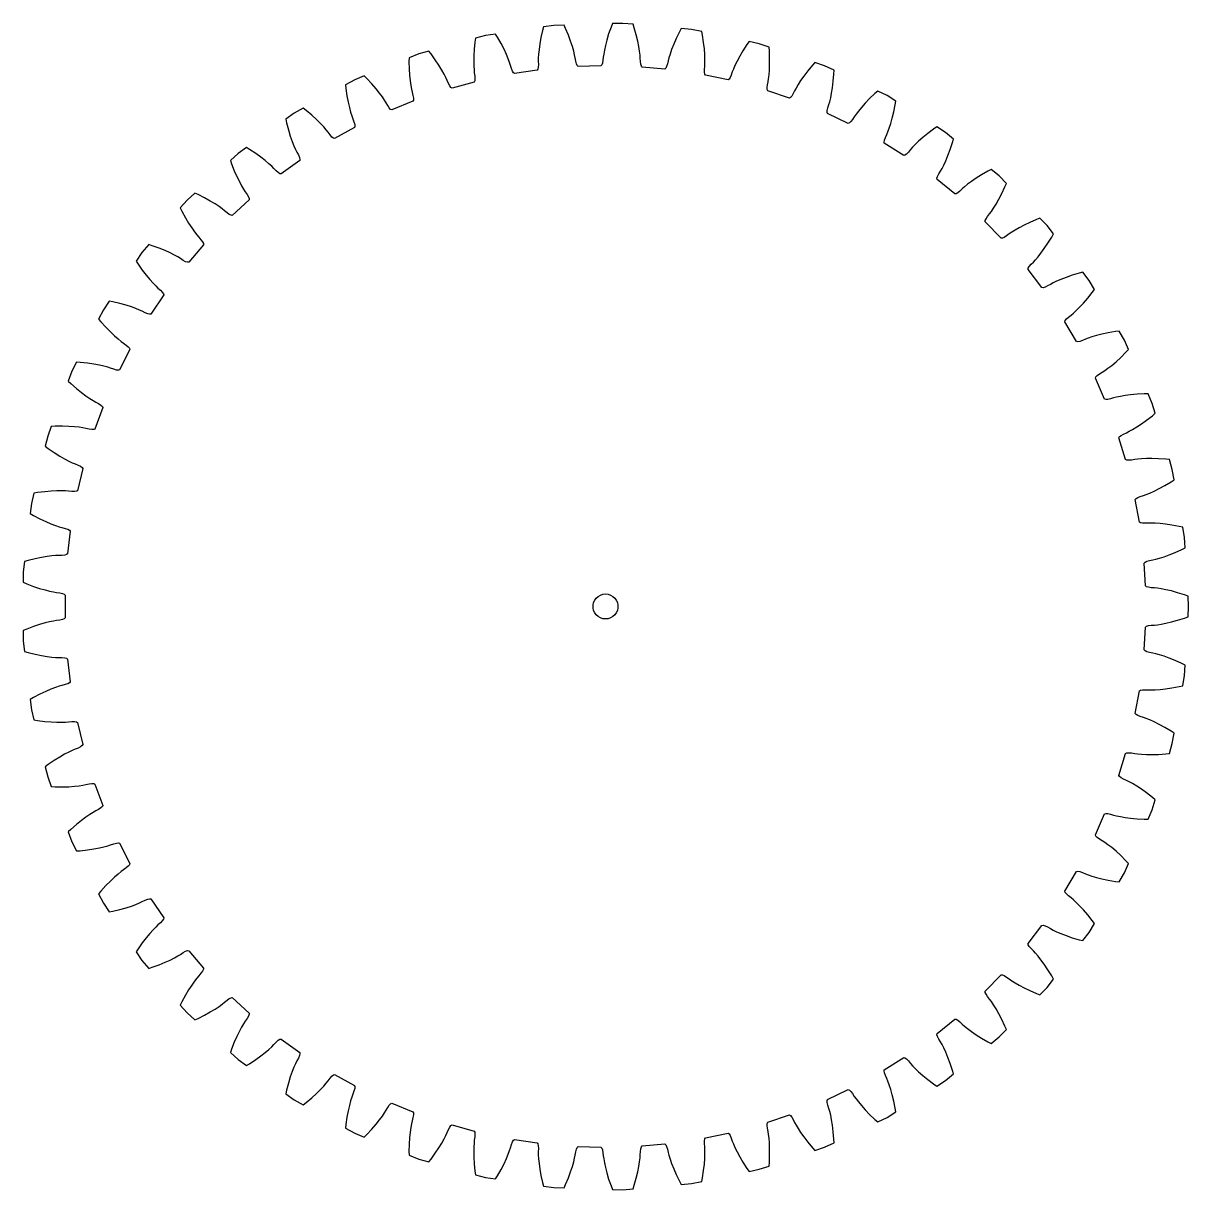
# Model space of a CAD drawing. Extents: x 0 to 140, y 0 to 140.
import ezdxf

# ---------------------------------------------------------------- set-up
doc = ezdxf.new("R2010")
doc.units = 0

msp = doc.modelspace()

# ---------------------------------------------------------------- linework, layer by layer
for p, q in [((71.98, 139.99), (70.73, 139.96)), ((73.22, 139.88), (71.98, 139.99)), ((56.71, 138.71), (55.48, 138.52)), ((56.95, 138.33), (56.71, 138.71)), ((62.34, 139.13), (62.15, 138.28)), ((62.45, 139.56), (62.34, 139.13)), ((63.69, 139.75), (62.45, 139.56)), ((64.93, 139.79), (63.69, 139.75)), ((65.12, 139.38), (64.93, 139.79)), ((65.46, 138.57), (65.12, 139.38)), ((70.28, 138.72), (70.06, 137.97)), ((70.57, 139.54), (70.28, 138.72)), ((70.73, 139.96), (70.57, 139.54)), ((73.36, 139.46), (73.22, 139.88)), ((73.6, 138.62), (73.36, 139.46)), ((73.78, 137.86), (73.6, 138.62)), ((78.79, 138.98), (78.41, 138.19)), ((79, 139.37), (78.79, 138.98)), ((80.24, 139.26), (79, 139.37)), ((81.46, 139), (80.24, 139.26)), ((81.55, 138.57), (81.46, 139)), ((54.22, 137.75), (54.13, 136.88)), ((54.28, 138.2), (54.22, 137.75)), ((55.48, 138.52), (54.28, 138.2)), ((57.38, 137.56), (56.95, 138.33)), ((57.73, 136.88), (57.38, 137.56)), ((62.02, 137.52), (61.93, 136.85)), ((62.15, 138.28), (62.02, 137.52)), ((65.72, 137.85), (65.46, 138.57)), ((65.93, 137.21), (65.72, 137.85)), ((66.09, 136.66), (65.93, 137.21)), ((69.89, 137.32), (69.77, 136.77)), ((70.06, 137.97), (69.89, 137.32)), ((73.91, 137.2), (73.78, 137.86)), ((74, 136.64), (73.91, 137.2)), ((78.1, 137.48), (77.85, 136.85)), ((78.41, 138.19), (78.1, 137.48)), ((81.69, 137.7), (81.55, 138.57)), ((81.78, 136.93), (81.69, 137.7)), ((86.89, 137.44), (86.41, 136.7)), ((87.14, 137.81), (86.89, 137.44)), ((88.36, 137.55), (87.14, 137.81)), ((89.54, 137.15), (88.36, 137.55)), ((46.32, 135.87), (46.31, 135.42)), ((47.48, 136.34), (46.32, 135.87)), ((48.68, 136.67), (47.48, 136.34)), ((48.96, 136.32), (48.68, 136.67)), ((49.47, 135.61), (48.96, 136.32)), ((54.09, 136.11), (54.08, 135.44)), ((54.13, 136.88), (54.09, 136.11)), ((58.01, 136.26), (57.73, 136.88)), ((58.23, 135.74), (58.01, 136.26)), ((61.87, 136.28), (61.84, 135.82)), ((61.84, 135.82), (61.84, 135.45)), ((61.93, 136.85), (61.87, 136.28)), ((66.2, 136.2), (66.09, 136.66)), ((66.27, 135.84), (66.2, 136.2)), ((66.33, 135.46), (66.27, 135.84)), ((69.64, 135.94), (69.6, 135.56)), ((69.69, 136.31), (69.64, 135.94)), ((69.77, 136.77), (69.69, 136.31)), ((74.05, 136.18), (74, 136.64)), ((74.08, 135.81), (74.05, 136.18)), ((74.1, 135.42), (74.08, 135.81)), ((77.53, 135.87), (77.44, 135.51)), ((77.67, 136.31), (77.53, 135.87)), ((77.85, 136.85), (77.67, 136.31)), ((81.83, 136.26), (81.78, 136.93)), ((81.85, 135.69), (81.83, 136.26)), ((86.02, 136.04), (85.7, 135.44)), ((86.41, 136.7), (86.02, 136.04)), ((89.58, 136.71), (89.54, 137.15)), ((89.61, 135.83), (89.58, 136.71)), ((89.61, 135.06), (89.61, 135.83)), ((46.31, 135.42), (46.33, 134.55)), ((46.33, 134.55), (46.38, 133.77)), ((49.9, 134.97), (49.47, 135.61)), ((50.26, 134.39), (49.9, 134.97)), ((54.08, 135.44), (54.09, 134.87)), ((54.09, 134.87), (54.12, 134.4)), ((54.12, 134.4), (54.15, 134.04)), ((58.39, 135.3), (58.23, 135.74)), ((58.5, 134.95), (58.39, 135.3)), ((58.61, 134.58), (58.5, 134.95)), ((58.73, 134.26), (58.61, 134.58)), ((61.77, 134.5), (61.69, 134.37)), ((61.82, 134.73), (61.77, 134.5)), ((61.85, 135.06), (61.82, 134.73)), ((61.84, 135.45), (61.85, 135.06)), ((66.41, 135.13), (66.33, 135.46)), ((66.5, 134.92), (66.41, 135.13)), ((66.61, 134.81), (66.5, 134.92)), ((69.36, 134.89), (66.61, 134.81)), ((69.45, 135.01), (69.36, 134.89)), ((69.54, 135.23), (69.45, 135.01)), ((69.6, 135.56), (69.54, 135.23)), ((74.14, 135.09), (74.1, 135.42)), ((74.21, 134.87), (74.14, 135.09)), ((74.3, 134.75), (74.21, 134.87)), ((77.04, 134.5), (74.3, 134.75)), ((77.15, 134.6), (77.04, 134.5)), ((77.25, 134.81), (77.15, 134.6)), ((77.35, 135.13), (77.25, 134.81)), ((77.44, 135.51), (77.35, 135.13)), ((81.8, 134.47), (81.84, 134.86)), ((81.81, 134.13), (81.8, 134.47)), ((81.84, 134.86), (81.85, 135.22)), ((81.85, 135.22), (81.85, 135.69)), ((85.27, 134.5), (85.13, 134.16)), ((85.45, 134.93), (85.27, 134.5)), ((85.7, 135.44), (85.45, 134.93)), ((89.58, 134.38), (89.61, 135.06)), ((94.75, 134.96), (94.19, 134.28)), ((95.04, 135.29), (94.75, 134.96)), ((96.22, 134.89), (95.04, 135.29)), ((97.35, 134.36), (96.22, 134.89)), ((39.79, 133.22), (38.7, 132.62)), ((40.94, 133.69), (39.79, 133.22)), ((41.26, 133.37), (40.94, 133.69)), ((41.86, 132.73), (41.26, 133.37)), ((46.38, 133.77), (46.45, 133.11)), ((46.45, 133.11), (46.53, 132.54)), ((50.54, 133.9), (50.26, 134.39)), ((50.75, 133.48), (50.54, 133.9)), ((50.9, 133.15), (50.75, 133.48)), ((51.05, 132.79), (50.9, 133.15)), ((54.2, 133.08), (54.13, 132.95)), ((54.15, 134.04), (54.21, 133.65)), ((54.23, 133.32), (54.2, 133.08)), ((54.21, 133.65), (54.23, 133.32)), ((58.85, 134.06), (58.73, 134.26)), ((58.96, 133.97), (58.85, 134.06)), ((61.69, 134.37), (58.96, 133.97)), ((81.85, 133.9), (81.81, 134.13)), ((81.92, 133.77), (81.85, 133.9)), ((84.62, 133.21), (81.92, 133.77)), ((84.74, 133.29), (84.62, 133.21)), ((84.87, 133.49), (84.74, 133.29)), ((85.01, 133.79), (84.87, 133.49)), ((85.13, 134.16), (85.01, 133.79)), ((89.42, 132.99), (89.48, 133.35)), ((89.48, 133.35), (89.54, 133.82)), ((89.54, 133.82), (89.58, 134.38)), ((93.33, 133.12), (93.03, 132.64)), ((93.72, 133.67), (93.33, 133.12)), ((94.19, 134.28), (93.72, 133.67)), ((97.17, 132.27), (97.26, 133.04)), ((97.26, 133.04), (97.33, 133.91)), ((97.33, 133.91), (97.35, 134.36)), ((38.7, 132.62), (38.74, 132.17)), ((38.74, 132.17), (38.86, 131.31)), ((42.36, 132.14), (41.86, 132.73)), ((42.78, 131.62), (42.36, 132.14)), ((43.11, 131.16), (42.78, 131.62)), ((46.53, 132.54), (46.61, 132.08)), ((46.61, 132.08), (46.69, 131.72)), ((46.69, 131.72), (46.79, 131.35)), ((51.21, 132.49), (51.05, 132.79)), ((51.35, 132.3), (51.21, 132.49)), ((51.48, 132.23), (51.35, 132.3)), ((54.13, 132.95), (51.48, 132.23)), ((89.31, 132.28), (89.35, 132.61)), ((89.32, 132.04), (89.31, 132.28)), ((89.38, 131.91), (89.32, 132.04)), ((89.35, 132.61), (89.42, 132.99)), ((91.99, 131.02), (89.38, 131.91)), ((92.62, 131.91), (92.44, 131.56)), ((92.79, 132.23), (92.62, 131.91)), ((93.03, 132.64), (92.79, 132.23)), ((96.95, 131.05), (97.06, 131.6)), ((97.06, 131.6), (97.17, 132.27)), ((102.59, 131.86), (102.26, 131.57)), ((103.71, 131.32), (102.59, 131.86)), ((38.86, 131.31), (39, 130.54)), ((39, 130.54), (39.15, 129.89)), ((43.38, 130.77), (43.11, 131.16)), ((43.57, 130.46), (43.38, 130.77)), ((43.76, 130.12), (43.57, 130.46)), ((46.79, 130.64), (44.24, 129.61)), ((46.79, 131.35), (46.85, 131.02)), ((46.85, 130.78), (46.79, 130.64)), ((46.85, 131.02), (46.85, 130.78)), ((92.12, 131.1), (91.99, 131.02)), ((92.27, 131.27), (92.12, 131.1)), ((92.44, 131.56), (92.27, 131.27)), ((96.61, 129.87), (96.74, 130.24)), ((96.74, 130.24), (96.84, 130.59)), ((96.84, 130.59), (96.95, 131.05)), ((101.08, 130.4), (100.63, 129.9)), ((101.62, 130.96), (101.08, 130.4)), ((102.26, 131.57), (101.62, 130.96)), ((104.77, 130.66), (103.71, 131.32)), ((104.52, 129.36), (104.7, 130.22)), ((104.7, 130.22), (104.77, 130.66)), ((32.52, 129.21), (31.51, 128.49)), ((33.61, 129.81), (32.52, 129.21)), ((33.96, 129.54), (33.61, 129.81)), ((34.63, 128.97), (33.96, 129.54)), ((35.2, 128.45), (34.63, 128.97)), ((39.15, 129.89), (39.29, 129.34)), ((39.29, 129.34), (39.43, 128.89)), ((39.43, 128.89), (39.55, 128.54)), ((43.95, 129.84), (43.76, 130.12)), ((44.11, 129.67), (43.95, 129.84)), ((44.24, 129.61), (44.11, 129.67)), ((96.52, 129.31), (96.54, 129.54)), ((96.57, 129.17), (96.52, 129.31)), ((96.54, 129.54), (96.61, 129.87)), ((99.05, 127.98), (96.57, 129.17)), ((99.99, 129.09), (99.78, 128.79)), ((100.27, 129.46), (99.99, 129.09)), ((100.63, 129.9), (100.27, 129.46)), ((104.34, 128.61), (104.52, 129.36)), ((31.51, 128.49), (31.61, 128.05)), ((31.61, 128.05), (31.83, 127.2)), ((35.68, 127.98), (35.2, 128.45)), ((36.07, 127.56), (35.68, 127.98)), ((36.37, 127.2), (36.07, 127.56)), ((39.78, 127.48), (37.37, 126.16)), ((39.55, 128.54), (39.7, 128.18)), ((39.7, 128.18), (39.79, 127.86)), ((39.82, 127.63), (39.78, 127.48)), ((39.79, 127.86), (39.82, 127.63)), ((99.19, 128.04), (99.05, 127.98)), ((99.36, 128.2), (99.19, 128.04)), ((99.57, 128.46), (99.36, 128.2)), ((99.78, 128.79), (99.57, 128.46)), ((103.81, 126.98), (103.98, 127.42)), ((103.98, 127.42), (104.16, 127.96)), ((104.16, 127.96), (104.34, 128.61)), ((109.68, 127.56), (109.31, 127.31)), ((110.73, 126.89), (109.68, 127.56)), ((31.83, 127.2), (32.06, 126.46)), ((32.06, 126.46), (32.28, 125.83)), ((36.6, 126.92), (36.37, 127.2)), ((36.83, 126.6), (36.6, 126.92)), ((37.05, 126.35), (36.83, 126.6)), ((37.23, 126.2), (37.05, 126.35)), ((37.37, 126.16), (37.23, 126.2)), ((103.39, 125.98), (103.51, 126.29)), ((103.51, 126.29), (103.67, 126.64)), ((103.67, 126.64), (103.81, 126.98)), ((108.01, 126.29), (107.5, 125.85)), ((108.61, 126.78), (108.01, 126.29)), ((109.31, 127.31), (108.61, 126.78)), ((111.7, 126.11), (110.73, 126.89)), ((111.58, 125.68), (111.7, 126.11)), ((26.79, 125.1), (25.78, 124.38)), ((27.17, 124.87), (26.79, 125.1)), ((27.91, 124.39), (27.17, 124.87)), ((32.28, 125.83), (32.49, 125.3)), ((32.49, 125.3), (32.68, 124.87)), ((32.68, 124.87), (32.84, 124.54)), ((103.35, 125.74), (103.39, 125.98)), ((103.38, 125.6), (103.35, 125.74)), ((105.71, 124.13), (103.38, 125.6)), ((106.52, 124.84), (106.27, 124.54)), ((106.77, 125.12), (106.52, 124.84)), ((107.09, 125.45), (106.77, 125.12)), ((107.5, 125.85), (107.09, 125.45)), ((111.03, 124.12), (111.3, 124.85)), ((111.3, 124.85), (111.58, 125.68)), ((25.78, 124.38), (24.86, 123.53)), ((24.86, 123.53), (25.01, 123.12)), ((28.53, 123.94), (27.91, 124.39)), ((29.06, 123.52), (28.53, 123.94)), ((29.5, 123.15), (29.06, 123.52)), ((33.2, 123.52), (30.96, 121.91)), ((32.84, 124.54), (33.03, 124.2)), ((33.03, 124.2), (33.16, 123.89)), ((33.16, 123.89), (33.21, 123.66)), ((33.21, 123.66), (33.2, 123.52)), ((105.85, 124.17), (105.71, 124.13)), ((106.04, 124.31), (105.85, 124.17)), ((106.27, 124.54), (106.04, 124.31)), ((110.53, 122.99), (110.77, 123.5)), ((110.77, 123.5), (111.03, 124.12)), ((25.01, 123.12), (25.33, 122.3)), ((25.33, 122.3), (25.65, 121.59)), ((29.84, 122.84), (29.5, 123.15)), ((30.1, 122.58), (29.84, 122.84)), ((30.37, 122.29), (30.1, 122.58)), ((30.62, 122.07), (30.37, 122.29)), ((30.82, 121.94), (30.62, 122.07)), ((30.96, 121.91), (30.82, 121.94)), ((109.78, 121.62), (109.93, 121.92)), ((109.93, 121.92), (110.14, 122.25)), ((110.14, 122.25), (110.32, 122.57)), ((110.32, 122.57), (110.53, 122.99)), ((115.05, 121.8), (114.4, 121.39)), ((115.81, 122.24), (115.05, 121.8)), ((116.21, 122.45), (115.81, 122.24)), ((117.17, 121.67), (116.21, 122.45)), ((25.65, 121.59), (25.94, 120.99)), ((25.94, 120.99), (26.21, 120.49)), ((26.21, 120.49), (26.45, 120.08)), ((109.71, 121.4), (109.78, 121.62)), ((109.72, 121.25), (109.71, 121.4)), ((111.86, 119.52), (109.72, 121.25)), ((113.39, 120.67), (113.03, 120.37)), ((113.85, 121.01), (113.39, 120.67)), ((114.4, 121.39), (113.85, 121.01)), ((118.04, 120.77), (117.17, 121.67)), ((117.87, 120.36), (118.04, 120.77)), ((20.58, 119.62), (19.66, 118.78)), ((20.98, 119.43), (20.58, 119.62)), ((21.77, 119.04), (20.98, 119.43)), ((22.44, 118.66), (21.77, 119.04)), ((26.45, 120.08), (26.65, 119.78)), ((26.65, 119.78), (26.87, 119.46)), ((26.87, 119.46), (27.04, 119.17)), ((27.04, 119.17), (27.12, 118.95)), ((112, 119.54), (111.86, 119.52)), ((112.21, 119.65), (112, 119.54)), ((112.47, 119.86), (112.21, 119.65)), ((112.75, 120.13), (112.47, 119.86)), ((113.03, 120.37), (112.75, 120.13)), ((117.14, 118.88), (117.5, 119.57)), ((117.5, 119.57), (117.87, 120.36)), ((19.66, 118.78), (18.85, 117.83)), ((18.85, 117.83), (19.04, 117.43)), ((23.02, 118.32), (22.44, 118.66)), ((23.5, 118), (23.02, 118.32)), ((23.88, 117.73), (23.5, 118)), ((24.16, 117.5), (23.88, 117.73)), ((27.12, 118.8), (25.09, 116.94)), ((27.12, 118.95), (27.12, 118.8)), ((116.25, 117.42), (116.51, 117.81)), ((116.51, 117.81), (116.81, 118.29)), ((116.81, 118.29), (117.14, 118.88)), ((19.04, 117.43), (19.46, 116.66)), ((19.46, 116.66), (19.85, 115.99)), ((24.46, 117.25), (24.16, 117.5)), ((24.73, 117.06), (24.46, 117.25)), ((24.95, 116.96), (24.73, 117.06)), ((25.09, 116.94), (24.95, 116.96)), ((115.5, 116.18), (115.51, 116.33)), ((115.51, 116.33), (115.61, 116.54)), ((115.61, 116.54), (115.79, 116.82)), ((115.79, 116.82), (116.03, 117.13)), ((116.03, 117.13), (116.25, 117.42)), ((121.67, 116.45), (120.86, 116.1)), ((122.08, 116.61), (121.67, 116.45)), ((122.95, 115.71), (122.08, 116.61)), ((19.85, 115.99), (20.22, 115.43)), ((20.22, 115.43), (20.55, 114.96)), ((20.55, 114.96), (20.83, 114.59)), ((117.42, 114.21), (115.5, 116.18)), ((118.68, 114.92), (118.38, 114.71)), ((119.08, 115.17), (118.68, 114.92)), ((119.57, 115.45), (119.08, 115.17)), ((120.17, 115.77), (119.57, 115.45)), ((120.86, 116.1), (120.17, 115.77)), ((123.71, 114.72), (122.95, 115.71)), ((15.06, 113.43), (14.24, 112.49)), ((15.48, 113.3), (15.06, 113.43)), ((21.65, 113.4), (19.86, 111.31)), ((20.83, 114.59), (21.07, 114.31)), ((21.07, 114.31), (21.33, 114.02)), ((21.33, 114.02), (21.53, 113.76)), ((21.53, 113.76), (21.63, 113.55)), ((21.63, 113.55), (21.65, 113.4)), ((117.57, 114.21), (117.42, 114.21)), ((117.79, 114.3), (117.57, 114.21)), ((118.07, 114.47), (117.79, 114.3)), ((118.38, 114.71), (118.07, 114.47)), ((122.59, 112.95), (123.03, 113.59)), ((123.03, 113.59), (123.49, 114.34)), ((123.49, 114.34), (123.71, 114.72)), ((14.24, 112.49), (13.55, 111.46)), ((16.3, 113), (15.48, 113.3)), ((17.02, 112.71), (16.3, 113)), ((17.63, 112.43), (17.02, 112.71)), ((18.14, 112.17), (17.63, 112.43)), ((18.55, 111.95), (18.14, 112.17)), ((121.84, 111.96), (122.2, 112.41)), ((122.2, 112.41), (122.59, 112.95)), ((13.55, 111.46), (13.79, 111.08)), ((13.79, 111.08), (14.29, 110.37)), ((18.87, 111.76), (18.55, 111.95)), ((19.19, 111.54), (18.87, 111.76)), ((19.48, 111.38), (19.19, 111.54)), ((19.71, 111.31), (19.48, 111.38)), ((19.86, 111.31), (19.71, 111.31)), ((120.64, 110.46), (120.67, 110.61)), ((120.67, 110.61), (120.79, 110.81)), ((120.79, 110.81), (121.01, 111.07)), ((121.01, 111.07), (121.28, 111.34)), ((121.28, 111.34), (121.53, 111.61)), ((121.53, 111.61), (121.84, 111.96)), ((14.29, 110.37), (14.76, 109.75)), ((14.76, 109.75), (15.19, 109.23)), ((15.19, 109.23), (15.58, 108.81)), ((122.31, 108.28), (120.64, 110.46)), ((124.6, 109.26), (124.07, 109.03)), ((125.23, 109.5), (124.6, 109.26)), ((125.96, 109.75), (125.23, 109.5)), ((126.8, 110), (125.96, 109.75)), ((127.23, 110.11), (126.8, 110)), ((127.99, 109.12), (127.23, 110.11)), ((15.58, 108.81), (15.9, 108.48)), ((15.9, 108.48), (16.17, 108.22)), ((16.17, 108.22), (16.46, 107.97)), ((16.46, 107.97), (16.69, 107.73)), ((122.46, 108.26), (122.31, 108.28)), ((122.69, 108.32), (122.46, 108.26)), ((122.99, 108.47), (122.69, 108.32)), ((123.33, 108.66), (122.99, 108.47)), ((123.65, 108.83), (123.33, 108.66)), ((124.07, 109.03), (123.65, 108.83)), ((128.62, 108.05), (127.99, 109.12)), ((128.36, 107.69), (128.62, 108.05)), ((10.3, 106.64), (9.61, 105.61)), ((10.74, 106.56), (10.3, 106.64)), ((11.59, 106.36), (10.74, 106.56)), ((16.86, 107.39), (15.32, 105.1)), ((16.69, 107.73), (16.82, 107.53)), ((16.82, 107.53), (16.86, 107.39)), ((126.84, 105.92), (127.3, 106.42)), ((127.3, 106.42), (127.81, 107)), ((127.81, 107), (128.36, 107.69)), ((9.61, 105.61), (9.04, 104.5)), ((12.34, 106.15), (11.59, 106.36)), ((12.98, 105.95), (12.34, 106.15)), ((13.52, 105.76), (12.98, 105.95)), ((13.95, 105.58), (13.52, 105.76)), ((14.28, 105.43), (13.95, 105.58)), ((14.63, 105.25), (14.28, 105.43)), ((14.94, 105.13), (14.63, 105.25)), ((15.17, 105.08), (14.94, 105.13)), ((15.32, 105.1), (15.17, 105.08)), ((125.81, 104.97), (126.09, 105.21)), ((126.09, 105.21), (126.44, 105.52)), ((126.44, 105.52), (126.84, 105.92)), ((9.04, 104.5), (9.32, 104.16)), ((9.32, 104.16), (9.91, 103.51)), ((125.07, 104.18), (125.12, 104.32)), ((126.47, 101.81), (125.07, 104.18)), ((125.12, 104.32), (125.26, 104.51)), ((125.26, 104.51), (125.51, 104.73)), ((125.51, 104.73), (125.81, 104.97)), ((9.91, 103.51), (10.45, 102.95)), ((10.45, 102.95), (10.94, 102.49)), ((10.94, 102.49), (11.37, 102.11)), ((127.87, 102.2), (127.53, 102.07)), ((128.31, 102.35), (127.87, 102.2)), ((128.86, 102.52), (128.31, 102.35)), ((129.51, 102.68), (128.86, 102.52)), ((130.27, 102.84), (129.51, 102.68)), ((131.13, 102.99), (130.27, 102.84)), ((131.57, 103.05), (131.13, 102.99)), ((132.21, 101.97), (131.57, 103.05)), ((11.37, 102.11), (11.73, 101.82)), ((12.81, 100.85), (11.55, 98.4)), ((11.73, 101.82), (12.02, 101.6)), ((12.02, 101.6), (12.35, 101.38)), ((12.35, 101.38), (12.6, 101.17)), ((12.6, 101.17), (12.76, 100.99)), ((12.76, 100.99), (12.81, 100.85)), ((126.62, 101.78), (126.47, 101.81)), ((126.85, 101.81), (126.62, 101.78)), ((127.17, 101.92), (126.85, 101.81)), ((127.53, 102.07), (127.17, 101.92)), ((132.71, 100.83), (132.21, 101.97)), ((132.4, 100.51), (132.71, 100.83)), ((131.21, 99.37), (131.78, 99.89)), ((131.78, 99.89), (132.4, 100.51)), ((5.82, 98.23), (5.39, 97.06)), ((6.39, 99.34), (5.82, 98.23)), ((6.83, 99.3), (6.39, 99.34)), ((7.7, 99.21), (6.83, 99.3)), ((8.47, 99.09), (7.7, 99.21)), ((9.13, 98.97), (8.47, 99.09)), ((9.68, 98.84), (9.13, 98.97)), ((10.14, 98.71), (9.68, 98.84)), ((10.48, 98.6), (10.14, 98.71)), ((10.85, 98.47), (10.48, 98.6)), ((11.17, 98.38), (10.85, 98.47)), ((11.41, 98.36), (11.17, 98.38)), ((11.55, 98.4), (11.41, 98.36)), ((129.22, 97.91), (129.56, 98.12)), ((129.56, 98.12), (129.86, 98.32)), ((129.86, 98.32), (130.24, 98.59)), ((130.24, 98.59), (130.69, 98.94)), ((130.69, 98.94), (131.21, 99.37)), ((5.39, 97.06), (5.71, 96.75)), ((5.71, 96.75), (6.37, 96.18)), ((128.73, 97.41), (128.79, 97.55)), ((129.84, 94.9), (128.73, 97.41)), ((128.79, 97.55), (128.95, 97.72)), ((128.95, 97.72), (129.22, 97.91)), ((6.37, 96.18), (6.97, 95.69)), ((6.97, 95.69), (7.51, 95.29)), ((7.51, 95.29), (7.98, 94.96)), ((131.73, 95.22), (131.27, 95.12)), ((132.29, 95.31), (131.73, 95.22)), ((132.96, 95.4), (132.29, 95.31)), ((133.73, 95.47), (132.96, 95.4)), ((134.6, 95.52), (133.73, 95.47)), ((135.05, 95.52), (134.6, 95.52)), ((135.55, 94.38), (135.05, 95.52)), ((7.98, 94.96), (8.37, 94.71)), ((8.37, 94.71), (8.69, 94.53)), ((9.56, 93.88), (8.6, 91.3)), ((8.69, 94.53), (9.04, 94.35)), ((9.04, 94.35), (9.32, 94.17)), ((9.32, 94.17), (9.49, 94.01)), ((9.49, 94.01), (9.56, 93.88)), ((129.98, 94.85), (129.84, 94.9)), ((130.22, 94.85), (129.98, 94.85)), ((130.54, 94.92), (130.22, 94.85)), ((130.92, 95.03), (130.54, 94.92)), ((131.27, 95.12), (130.92, 95.03)), ((135.92, 93.19), (135.55, 94.38)), ((134.88, 92.37), (135.57, 92.9)), ((135.57, 92.9), (135.92, 93.19)), ((3.36, 91.62), (2.93, 90.45)), ((3.81, 91.64), (3.36, 91.62)), ((4.69, 91.65), (3.81, 91.64)), ((5.46, 91.62), (4.69, 91.65)), ((6.13, 91.57), (5.46, 91.62)), ((6.7, 91.51), (6.13, 91.57)), ((7.16, 91.44), (6.7, 91.51)), ((7.52, 91.37), (7.16, 91.44)), ((7.9, 91.28), (7.52, 91.37)), ((8.23, 91.24), (7.9, 91.28)), ((8.46, 91.25), (8.23, 91.24)), ((8.6, 91.3), (8.46, 91.25)), ((132.46, 90.86), (132.79, 91.03)), ((132.79, 91.03), (133.2, 91.25)), ((133.2, 91.25), (133.69, 91.55)), ((133.69, 91.55), (134.25, 91.91)), ((134.25, 91.91), (134.88, 92.37)), ((2.93, 90.45), (2.64, 89.24)), ((131.56, 90.26), (131.63, 90.39)), ((132.36, 87.63), (131.56, 90.26)), ((131.63, 90.39), (131.82, 90.54)), ((131.82, 90.54), (132.11, 90.7)), ((132.11, 90.7), (132.46, 90.86)), ((2.64, 89.24), (2.99, 88.97)), ((2.99, 88.97), (3.72, 88.48)), ((3.72, 88.48), (4.37, 88.06)), ((4.37, 88.06), (4.96, 87.73)), ((4.96, 87.73), (5.46, 87.46)), ((5.46, 87.46), (5.88, 87.26)), ((5.88, 87.26), (6.22, 87.12)), ((6.22, 87.12), (6.58, 86.98)), ((6.58, 86.98), (6.88, 86.84)), ((6.88, 86.84), (7.08, 86.7)), ((132.5, 87.57), (132.36, 87.63)), ((132.73, 87.55), (132.5, 87.57)), ((133.06, 87.57), (132.73, 87.55)), ((133.45, 87.64), (133.06, 87.57)), ((133.81, 87.69), (133.45, 87.64)), ((134.28, 87.73), (133.81, 87.69)), ((134.85, 87.76), (134.28, 87.73)), ((135.52, 87.77), (134.85, 87.76)), ((136.29, 87.74), (135.52, 87.77)), ((137.17, 87.69), (136.29, 87.74)), ((137.61, 87.64), (137.17, 87.69)), ((137.97, 86.45), (137.61, 87.64)), ((7.16, 86.58), (6.51, 83.9)), ((7.08, 86.7), (7.16, 86.58)), ((138.19, 85.22), (137.97, 86.45)), ((135.79, 83.85), (136.39, 84.15)), ((136.39, 84.15), (137.07, 84.52)), ((137.07, 84.52), (137.82, 84.98)), ((137.82, 84.98), (138.19, 85.22)), ((1.27, 83.6), (0.98, 82.38)), ((1.71, 83.67), (1.27, 83.6)), ((2.58, 83.78), (1.71, 83.67)), ((3.35, 83.85), (2.58, 83.78)), ((4.03, 83.88), (3.35, 83.85)), ((4.6, 83.89), (4.03, 83.88)), ((5.06, 83.87), (4.6, 83.89)), ((5.43, 83.84), (5.06, 83.87)), ((5.82, 83.8), (5.43, 83.84)), ((6.15, 83.79), (5.82, 83.8)), ((6.38, 83.83), (6.15, 83.79)), ((6.51, 83.9), (6.38, 83.83)), ((133.52, 82.83), (133.61, 82.95)), ((134.01, 80.12), (133.52, 82.83)), ((133.61, 82.95), (133.81, 83.07)), ((133.81, 83.07), (134.12, 83.2)), ((134.12, 83.2), (134.49, 83.32)), ((134.49, 83.32), (134.84, 83.44)), ((134.84, 83.44), (135.27, 83.62)), ((135.27, 83.62), (135.79, 83.85)), ((0.98, 82.38), (0.83, 81.15)), ((0.83, 81.15), (1.22, 80.93)), ((1.22, 80.93), (2, 80.52)), ((2, 80.52), (2.7, 80.19)), ((2.7, 80.19), (3.31, 79.92)), ((3.31, 79.92), (3.85, 79.72)), ((134.14, 80.04), (134.01, 80.12)), ((134.37, 79.99), (134.14, 80.04)), ((134.7, 79.98), (134.37, 79.99)), ((135.09, 80), (134.7, 79.98)), ((135.46, 80), (135.09, 80)), ((135.92, 79.99), (135.46, 80)), ((136.49, 79.95), (135.92, 79.99)), ((137.16, 79.88), (136.49, 79.95)), ((137.93, 79.77), (137.16, 79.88)), ((3.85, 79.72), (4.29, 79.57)), ((4.29, 79.57), (4.64, 79.47)), ((4.64, 79.47), (5.02, 79.37)), ((5.02, 79.37), (5.34, 79.26)), ((5.64, 79.04), (5.31, 76.31)), ((5.34, 79.26), (5.54, 79.15)), ((5.54, 79.15), (5.64, 79.04)), ((138.79, 79.61), (137.93, 79.77)), ((139.22, 79.51), (138.79, 79.61)), ((139.44, 78.28), (139.22, 79.51)), ((139.12, 76.84), (139.52, 77.04)), ((139.52, 77.04), (139.44, 78.28)), ((1.42, 75.72), (0.57, 75.51)), ((2.18, 75.88), (1.42, 75.72)), ((2.85, 75.99), (2.18, 75.88)), ((3.41, 76.06), (2.85, 75.99)), ((3.88, 76.1), (3.41, 76.06)), ((4.24, 76.12), (3.88, 76.1)), ((4.63, 76.12), (4.24, 76.12)), ((4.97, 76.16), (4.63, 76.12)), ((5.19, 76.22), (4.97, 76.16)), ((5.31, 76.31), (5.19, 76.22)), ((135.62, 75.59), (135.97, 75.67)), ((135.97, 75.67), (136.42, 75.79)), ((136.42, 75.79), (136.97, 75.96)), ((136.97, 75.96), (137.6, 76.19)), ((137.6, 76.19), (138.32, 76.48)), ((138.32, 76.48), (139.12, 76.84)), ((0.15, 75.38), (0, 74.15)), ((0.57, 75.51), (0.15, 75.38)), ((134.59, 75.21), (134.7, 75.32)), ((134.76, 72.47), (134.59, 75.21)), ((134.7, 75.32), (134.91, 75.42)), ((134.91, 75.42), (135.23, 75.51)), ((135.23, 75.51), (135.62, 75.59)), ((0, 74.15), (0, 72.9)), ((0, 72.9), (0.41, 72.72)), ((0.41, 72.72), (1.23, 72.41)), ((1.23, 72.41), (1.96, 72.17)), ((1.96, 72.17), (2.61, 71.98)), ((2.61, 71.98), (3.16, 71.84)), ((3.16, 71.84), (3.62, 71.74)), ((3.62, 71.74), (3.98, 71.68)), ((3.98, 71.68), (4.37, 71.63)), ((4.37, 71.63), (4.69, 71.56)), ((4.69, 71.56), (4.91, 71.47)), ((4.91, 71.47), (5.02, 71.37)), ((69.3, 71.37), (69.59, 71.46)), ((69.59, 71.46), (69.91, 71.5)), ((69.91, 71.5), (70.22, 71.46)), ((70.22, 71.46), (70.52, 71.37)), ((134.87, 72.37), (134.76, 72.47)), ((135.1, 72.3), (134.87, 72.37)), ((135.43, 72.25), (135.1, 72.3)), ((135.82, 72.22), (135.43, 72.25)), ((136.18, 72.18), (135.82, 72.22)), ((136.64, 72.11), (136.18, 72.18)), ((137.2, 72.01), (136.64, 72.11)), ((137.86, 71.86), (137.2, 72.01)), ((138.6, 71.65), (137.86, 71.86)), ((139.44, 71.39), (138.6, 71.65)), ((5.02, 71.37), (5.02, 68.62)), ((68.41, 70.15), (68.48, 70.46)), ((68.41, 69.84), (68.41, 70.15)), ((68.48, 70.46), (68.61, 70.75)), ((68.61, 70.75), (68.79, 71)), ((68.79, 71), (69.02, 71.21)), ((69.02, 71.21), (69.3, 71.37)), ((70.52, 71.37), (70.79, 71.21)), ((70.79, 71.21), (71.02, 71)), ((71.02, 71), (71.2, 70.75)), ((71.2, 70.75), (71.33, 70.46)), ((71.33, 70.46), (71.4, 70.15)), ((71.4, 70.15), (71.4, 69.84)), ((139.86, 71.24), (139.44, 71.39)), ((139.93, 70), (139.86, 71.24)), ((139.86, 68.75), (139.93, 70)), ((5.02, 68.62), (4.91, 68.52)), ((68.48, 69.53), (68.41, 69.84)), ((68.61, 69.25), (68.48, 69.53)), ((68.79, 68.99), (68.61, 69.25)), ((69.02, 68.78), (68.79, 68.99)), ((69.3, 68.63), (69.02, 68.78)), ((69.59, 68.53), (69.3, 68.63)), ((70.52, 68.63), (70.22, 68.53)), ((70.79, 68.78), (70.52, 68.63)), ((71.02, 68.99), (70.79, 68.78)), ((71.2, 69.25), (71.02, 68.99)), ((71.33, 69.53), (71.2, 69.25)), ((71.4, 69.84), (71.33, 69.53)), ((138.6, 68.34), (139.44, 68.6)), ((139.44, 68.6), (139.86, 68.75)), ((0.41, 67.27), (0, 67.1)), ((1.23, 67.58), (0.41, 67.27)), ((1.96, 67.83), (1.23, 67.58)), ((2.61, 68.02), (1.96, 67.83)), ((3.16, 68.16), (2.61, 68.02)), ((3.62, 68.25), (3.16, 68.16)), ((3.98, 68.31), (3.62, 68.25)), ((4.37, 68.36), (3.98, 68.31)), ((4.69, 68.43), (4.37, 68.36)), ((4.91, 68.52), (4.69, 68.43)), ((69.91, 68.5), (69.59, 68.53)), ((70.22, 68.53), (69.91, 68.5)), ((134.59, 64.78), (134.76, 67.53)), ((134.76, 67.53), (134.87, 67.62)), ((134.87, 67.62), (135.1, 67.7)), ((135.1, 67.7), (135.43, 67.75)), ((135.43, 67.75), (135.82, 67.77)), ((135.82, 67.77), (136.18, 67.81)), ((136.18, 67.81), (136.64, 67.88)), ((136.64, 67.88), (137.2, 67.99)), ((137.2, 67.99), (137.86, 68.14)), ((137.86, 68.14), (138.6, 68.34)), ((0, 67.1), (0, 65.85)), ((0, 65.85), (0.15, 64.61)), ((0.15, 64.61), (0.57, 64.49)), ((0.57, 64.49), (1.42, 64.27)), ((134.7, 64.67), (134.59, 64.78)), ((134.91, 64.57), (134.7, 64.67)), ((135.23, 64.48), (134.91, 64.57)), ((135.62, 64.41), (135.23, 64.48)), ((135.97, 64.33), (135.62, 64.41)), ((1.42, 64.27), (2.18, 64.12)), ((2.18, 64.12), (2.85, 64)), ((2.85, 64), (3.41, 63.93)), ((3.41, 63.93), (3.88, 63.89)), ((3.88, 63.89), (4.24, 63.87)), ((4.24, 63.87), (4.63, 63.87)), ((4.63, 63.87), (4.97, 63.84)), ((4.97, 63.84), (5.19, 63.78)), ((5.19, 63.78), (5.31, 63.69)), ((5.31, 63.69), (5.64, 60.96)), ((136.42, 64.21), (135.97, 64.33)), ((136.97, 64.03), (136.42, 64.21)), ((137.6, 63.81), (136.97, 64.03)), ((138.32, 63.52), (137.6, 63.81)), ((139.12, 63.16), (138.32, 63.52)), ((139.52, 62.96), (139.12, 63.16)), ((139.22, 60.49), (139.44, 61.71)), ((139.44, 61.71), (139.52, 62.96)), ((3.85, 60.28), (3.31, 60.07)), ((4.29, 60.42), (3.85, 60.28)), ((4.64, 60.53), (4.29, 60.42)), ((5.02, 60.62), (4.64, 60.53)), ((5.34, 60.73), (5.02, 60.62)), ((5.54, 60.84), (5.34, 60.73)), ((5.64, 60.96), (5.54, 60.84)), ((137.16, 60.11), (137.93, 60.23)), ((137.93, 60.23), (138.79, 60.39)), ((138.79, 60.39), (139.22, 60.49)), ((1.22, 59.07), (0.83, 58.85)), ((0.83, 58.85), (0.98, 57.61)), ((2, 59.48), (1.22, 59.07)), ((2.7, 59.81), (2, 59.48)), ((3.31, 60.07), (2.7, 59.81)), ((133.52, 57.17), (134.01, 59.87)), ((134.01, 59.87), (134.14, 59.95)), ((134.14, 59.95), (134.37, 60)), ((134.37, 60), (134.7, 60.01)), ((134.7, 60.01), (135.09, 59.99)), ((135.09, 59.99), (135.46, 59.99)), ((135.46, 59.99), (135.92, 60)), ((135.92, 60), (136.49, 60.04)), ((136.49, 60.04), (137.16, 60.11)), ((0.98, 57.61), (1.27, 56.4)), ((1.27, 56.4), (1.71, 56.32)), ((1.71, 56.32), (2.58, 56.21)), ((2.58, 56.21), (3.35, 56.15)), ((3.35, 56.15), (4.03, 56.11)), ((4.03, 56.11), (4.6, 56.11)), ((4.6, 56.11), (5.06, 56.12)), ((5.06, 56.12), (5.43, 56.15)), ((5.43, 56.15), (5.82, 56.19)), ((5.82, 56.19), (6.15, 56.2)), ((6.15, 56.2), (6.38, 56.17)), ((6.38, 56.17), (6.51, 56.09)), ((6.51, 56.09), (7.16, 53.42)), ((133.61, 57.05), (133.52, 57.17)), ((133.81, 56.92), (133.61, 57.05)), ((134.12, 56.79), (133.81, 56.92)), ((134.49, 56.68), (134.12, 56.79)), ((134.84, 56.55), (134.49, 56.68)), ((135.27, 56.38), (134.84, 56.55)), ((135.79, 56.14), (135.27, 56.38)), ((136.39, 55.84), (135.79, 56.14)), ((137.07, 55.47), (136.39, 55.84)), ((137.82, 55.02), (137.07, 55.47)), ((138.19, 54.78), (137.82, 55.02)), ((137.97, 53.55), (138.19, 54.78)), ((7.08, 53.3), (6.88, 53.16)), ((7.16, 53.42), (7.08, 53.3)), ((137.61, 52.36), (137.97, 53.55)), ((4.37, 51.93), (3.72, 51.52)), ((4.96, 52.27), (4.37, 51.93)), ((5.46, 52.53), (4.96, 52.27)), ((5.88, 52.73), (5.46, 52.53)), ((6.22, 52.87), (5.88, 52.73)), ((6.58, 53.01), (6.22, 52.87)), ((6.88, 53.16), (6.58, 53.01)), ((131.56, 49.73), (132.36, 52.36)), ((132.36, 52.36), (132.5, 52.43)), ((132.5, 52.43), (132.73, 52.45)), ((132.73, 52.45), (133.06, 52.42)), ((133.06, 52.42), (133.45, 52.35)), ((133.45, 52.35), (133.81, 52.31)), ((133.81, 52.31), (134.28, 52.27)), ((134.28, 52.27), (134.85, 52.24)), ((134.85, 52.24), (135.52, 52.23)), ((135.52, 52.23), (136.29, 52.25)), ((136.29, 52.25), (137.17, 52.31)), ((137.17, 52.31), (137.61, 52.36)), ((2.99, 51.02), (2.64, 50.76)), ((2.64, 50.76), (2.93, 49.55)), ((3.72, 51.52), (2.99, 51.02)), ((2.93, 49.55), (3.36, 48.38)), ((131.63, 49.6), (131.56, 49.73)), ((131.82, 49.45), (131.63, 49.6)), ((132.11, 49.29), (131.82, 49.45)), ((132.46, 49.13), (132.11, 49.29)), ((132.79, 48.97), (132.46, 49.13)), ((3.36, 48.38), (3.81, 48.36)), ((3.81, 48.36), (4.69, 48.35)), ((4.69, 48.35), (5.46, 48.37)), ((5.46, 48.37), (6.13, 48.42)), ((6.13, 48.42), (6.7, 48.48)), ((6.7, 48.48), (7.16, 48.55)), ((7.16, 48.55), (7.52, 48.62)), ((7.52, 48.62), (7.9, 48.71)), ((7.9, 48.71), (8.23, 48.76)), ((8.23, 48.76), (8.46, 48.75)), ((8.46, 48.75), (8.6, 48.69)), ((8.6, 48.69), (9.56, 46.11)), ((133.2, 48.74), (132.79, 48.97)), ((133.69, 48.45), (133.2, 48.74)), ((134.25, 48.08), (133.69, 48.45)), ((134.88, 47.63), (134.25, 48.08)), ((135.57, 47.09), (134.88, 47.63)), ((135.55, 45.61), (135.92, 46.81)), ((135.92, 46.81), (135.57, 47.09)), ((7.98, 45.03), (7.51, 44.71)), ((8.37, 45.28), (7.98, 45.03)), ((8.69, 45.46), (8.37, 45.28)), ((9.04, 45.64), (8.69, 45.46)), ((9.32, 45.82), (9.04, 45.64)), ((9.49, 45.98), (9.32, 45.82)), ((9.56, 46.11), (9.49, 45.98)), ((128.73, 42.58), (129.84, 45.1)), ((129.84, 45.1), (129.98, 45.15)), ((129.98, 45.15), (130.22, 45.14)), ((130.22, 45.14), (130.54, 45.07)), ((130.54, 45.07), (130.92, 44.96)), ((130.92, 44.96), (131.27, 44.87)), ((131.27, 44.87), (131.73, 44.78)), ((135.05, 44.47), (135.55, 45.61)), ((6.37, 43.82), (5.71, 43.24)), ((6.97, 44.31), (6.37, 43.82)), ((7.51, 44.71), (6.97, 44.31)), ((131.73, 44.78), (132.29, 44.68)), ((132.29, 44.68), (132.96, 44.59)), ((132.96, 44.59), (133.73, 44.52)), ((133.73, 44.52), (134.6, 44.48)), ((134.6, 44.48), (135.05, 44.47)), ((5.71, 43.24), (5.39, 42.94)), ((5.39, 42.94), (5.82, 41.77)), ((128.79, 42.45), (128.73, 42.58)), ((128.95, 42.28), (128.79, 42.45)), ((129.22, 42.08), (128.95, 42.28)), ((129.56, 41.88), (129.22, 42.08)), ((5.82, 41.77), (6.39, 40.66)), ((6.39, 40.66), (6.83, 40.69)), ((6.83, 40.69), (7.7, 40.79)), ((7.7, 40.79), (8.47, 40.9)), ((8.47, 40.9), (9.13, 41.03)), ((9.13, 41.03), (9.68, 41.16)), ((9.68, 41.16), (10.14, 41.28)), ((10.14, 41.28), (10.48, 41.39)), ((10.48, 41.39), (10.85, 41.53)), ((10.85, 41.53), (11.17, 41.61)), ((11.17, 41.61), (11.41, 41.63)), ((11.41, 41.63), (11.55, 41.59)), ((11.55, 41.59), (12.81, 39.15)), ((129.86, 41.68), (129.56, 41.88)), ((130.24, 41.41), (129.86, 41.68)), ((130.69, 41.06), (130.24, 41.41)), ((131.21, 40.62), (130.69, 41.06)), ((131.78, 40.1), (131.21, 40.62)), ((132.4, 39.49), (131.78, 40.1)), ((132.71, 39.16), (132.4, 39.49)), ((11.37, 37.88), (10.94, 37.51)), ((11.73, 38.18), (11.37, 37.88)), ((12.02, 38.39), (11.73, 38.18)), ((12.35, 38.62), (12.02, 38.39)), ((12.6, 38.83), (12.35, 38.62)), ((12.76, 39.01), (12.6, 38.83)), ((12.81, 39.15), (12.76, 39.01)), ((125.07, 35.82), (126.47, 38.19)), ((126.47, 38.19), (126.62, 38.22)), ((126.62, 38.22), (126.85, 38.18)), ((126.85, 38.18), (127.17, 38.08)), ((127.17, 38.08), (127.53, 37.92)), ((127.53, 37.92), (127.87, 37.79)), ((131.57, 36.95), (132.21, 38.02)), ((132.21, 38.02), (132.71, 39.16)), ((9.91, 36.49), (9.32, 35.84)), ((10.45, 37.04), (9.91, 36.49)), ((10.94, 37.51), (10.45, 37.04)), ((127.87, 37.79), (128.31, 37.64)), ((128.31, 37.64), (128.86, 37.48)), ((128.86, 37.48), (129.51, 37.31)), ((129.51, 37.31), (130.27, 37.15)), ((130.27, 37.15), (131.13, 37)), ((131.13, 37), (131.57, 36.95)), ((9.32, 35.84), (9.04, 35.49)), ((9.04, 35.49), (9.61, 34.39)), ((125.12, 35.68), (125.07, 35.82)), ((125.26, 35.49), (125.12, 35.68)), ((125.51, 35.26), (125.26, 35.49)), ((125.81, 35.02), (125.51, 35.26)), ((126.09, 34.79), (125.81, 35.02)), ((9.61, 34.39), (10.3, 33.35)), ((10.74, 33.44), (11.59, 33.63)), ((11.59, 33.63), (12.34, 33.84)), ((12.34, 33.84), (12.98, 34.04)), ((12.98, 34.04), (13.52, 34.24)), ((13.52, 34.24), (13.95, 34.41)), ((13.95, 34.41), (14.28, 34.57)), ((14.28, 34.57), (14.63, 34.74)), ((14.63, 34.74), (14.94, 34.87)), ((14.94, 34.87), (15.17, 34.91)), ((15.17, 34.91), (15.32, 34.89)), ((15.32, 34.89), (16.86, 32.61)), ((126.44, 34.47), (126.09, 34.79)), ((126.84, 34.07), (126.44, 34.47)), ((127.3, 33.58), (126.84, 34.07)), ((10.3, 33.35), (10.74, 33.44)), ((16.69, 32.27), (16.46, 32.03)), ((16.82, 32.46), (16.69, 32.27)), ((16.86, 32.61), (16.82, 32.46)), ((127.81, 32.99), (127.3, 33.58)), ((128.36, 32.31), (127.81, 32.99)), ((128.62, 31.95), (128.36, 32.31)), ((15.58, 31.18), (15.19, 30.76)), ((15.9, 31.52), (15.58, 31.18)), ((16.17, 31.77), (15.9, 31.52)), ((16.46, 32.03), (16.17, 31.77)), ((120.64, 29.53), (122.31, 31.72)), ((122.31, 31.72), (122.46, 31.73)), ((122.46, 31.73), (122.69, 31.67)), ((122.69, 31.67), (122.99, 31.53)), ((122.99, 31.53), (123.33, 31.33)), ((123.33, 31.33), (123.65, 31.16)), ((123.65, 31.16), (124.07, 30.96)), ((124.07, 30.96), (124.6, 30.73)), ((127.23, 29.89), (127.99, 30.88)), ((127.99, 30.88), (128.62, 31.95)), ((14.29, 29.63), (13.79, 28.91)), ((14.76, 30.24), (14.29, 29.63)), ((15.19, 30.76), (14.76, 30.24)), ((120.67, 29.39), (120.64, 29.53)), ((124.6, 30.73), (125.23, 30.49)), ((125.23, 30.49), (125.96, 30.24)), ((125.96, 30.24), (126.8, 30)), ((126.8, 30), (127.23, 29.89)), ((13.79, 28.91), (13.55, 28.54)), ((13.55, 28.54), (14.24, 27.5)), ((18.14, 27.82), (18.55, 28.05)), ((18.55, 28.05), (18.87, 28.24)), ((18.87, 28.24), (19.19, 28.45)), ((19.19, 28.45), (19.48, 28.61)), ((19.48, 28.61), (19.71, 28.69)), ((19.71, 28.69), (19.86, 28.68)), ((19.86, 28.68), (21.65, 26.6)), ((120.79, 29.18), (120.67, 29.39)), ((121.01, 28.93), (120.79, 29.18)), ((121.28, 28.65), (121.01, 28.93)), ((121.53, 28.39), (121.28, 28.65)), ((121.84, 28.03), (121.53, 28.39)), ((122.2, 27.59), (121.84, 28.03)), ((14.24, 27.5), (15.06, 26.56)), ((15.06, 26.56), (15.48, 26.69)), ((15.48, 26.69), (16.3, 26.99)), ((16.3, 26.99), (17.02, 27.29)), ((17.02, 27.29), (17.63, 27.56)), ((17.63, 27.56), (18.14, 27.82)), ((122.59, 27.05), (122.2, 27.59)), ((123.03, 26.4), (122.59, 27.05)), ((20.83, 25.4), (20.55, 25.03)), ((21.07, 25.68), (20.83, 25.4)), ((21.33, 25.97), (21.07, 25.68)), ((21.53, 26.24), (21.33, 25.97)), ((21.63, 26.45), (21.53, 26.24)), ((21.65, 26.6), (21.63, 26.45)), ((115.5, 23.81), (117.42, 25.79)), ((117.42, 25.79), (117.57, 25.78)), ((117.57, 25.78), (117.79, 25.7)), ((117.79, 25.7), (118.07, 25.52)), ((118.07, 25.52), (118.38, 25.29)), ((118.38, 25.29), (118.68, 25.08)), ((122.95, 24.28), (123.71, 25.27)), ((123.49, 25.66), (123.03, 26.4)), ((123.71, 25.27), (123.49, 25.66)), ((19.85, 24), (19.46, 23.33)), ((20.22, 24.56), (19.85, 24)), ((20.55, 25.03), (20.22, 24.56)), ((115.51, 23.67), (115.5, 23.81)), ((118.68, 25.08), (119.08, 24.83)), ((119.08, 24.83), (119.57, 24.54)), ((119.57, 24.54), (120.17, 24.23)), ((120.17, 24.23), (120.86, 23.89)), ((120.86, 23.89), (121.67, 23.55)), ((122.08, 23.39), (122.95, 24.28)), ((19.04, 22.56), (18.85, 22.16)), ((19.46, 23.33), (19.04, 22.56)), ((23.88, 22.27), (24.16, 22.49)), ((24.16, 22.49), (24.46, 22.74)), ((24.46, 22.74), (24.73, 22.94)), ((24.73, 22.94), (24.95, 23.04)), ((24.95, 23.04), (25.09, 23.05)), ((25.09, 23.05), (27.12, 21.19)), ((115.61, 23.45), (115.51, 23.67)), ((115.79, 23.17), (115.61, 23.45)), ((116.03, 22.87), (115.79, 23.17)), ((116.25, 22.57), (116.03, 22.87)), ((116.51, 22.19), (116.25, 22.57)), ((121.67, 23.55), (122.08, 23.39)), ((18.85, 22.16), (19.66, 21.22)), ((19.66, 21.22), (20.58, 20.38)), ((21.77, 20.96), (22.44, 21.33)), ((22.44, 21.33), (23.02, 21.68)), ((23.02, 21.68), (23.5, 21.99)), ((23.5, 21.99), (23.88, 22.27)), ((27.12, 21.05), (27.04, 20.83)), ((27.12, 21.19), (27.12, 21.05)), ((116.81, 21.7), (116.51, 22.19)), ((117.14, 21.12), (116.81, 21.7)), ((117.5, 20.43), (117.14, 21.12)), ((20.58, 20.38), (20.98, 20.56)), ((20.98, 20.56), (21.77, 20.96)), ((26.45, 19.91), (26.21, 19.51)), ((26.65, 20.22), (26.45, 19.91)), ((26.87, 20.54), (26.65, 20.22)), ((27.04, 20.83), (26.87, 20.54)), ((109.72, 18.75), (111.86, 20.48)), ((111.86, 20.48), (112, 20.46)), ((112, 20.46), (112.21, 20.34)), ((112.21, 20.34), (112.47, 20.14)), ((112.47, 20.14), (112.75, 19.87)), ((112.75, 19.87), (113.03, 19.62)), ((113.03, 19.62), (113.39, 19.33)), ((117.87, 19.63), (117.5, 20.43)), ((118.04, 19.22), (117.87, 19.63)), ((25.65, 18.4), (25.33, 17.69)), ((25.94, 19.01), (25.65, 18.4)), ((26.21, 19.51), (25.94, 19.01)), ((109.71, 18.6), (109.72, 18.75)), ((109.78, 18.37), (109.71, 18.6)), ((109.93, 18.07), (109.78, 18.37)), ((113.39, 19.33), (113.85, 18.99)), ((113.85, 18.99), (114.4, 18.6)), ((114.4, 18.6), (115.05, 18.19)), ((116.21, 17.54), (117.17, 18.33)), ((117.17, 18.33), (118.04, 19.22)), ((25.01, 16.88), (24.86, 16.46)), ((25.33, 17.69), (25.01, 16.88)), ((29.06, 16.47), (29.5, 16.84)), ((29.5, 16.84), (29.84, 17.16)), ((29.84, 17.16), (30.1, 17.42)), ((30.1, 17.42), (30.37, 17.7)), ((30.37, 17.7), (30.62, 17.93)), ((30.62, 17.93), (30.82, 18.05)), ((30.82, 18.05), (30.96, 18.08)), ((30.96, 18.08), (33.2, 16.48)), ((110.14, 17.74), (109.93, 18.07)), ((110.32, 17.42), (110.14, 17.74)), ((110.53, 17.01), (110.32, 17.42)), ((110.77, 16.49), (110.53, 17.01)), ((115.05, 18.19), (115.81, 17.75)), ((115.81, 17.75), (116.21, 17.54)), ((24.86, 16.46), (25.78, 15.62)), ((25.78, 15.62), (26.79, 14.89)), ((27.17, 15.12), (27.91, 15.61)), ((27.91, 15.61), (28.53, 16.06)), ((28.53, 16.06), (29.06, 16.47)), ((32.84, 15.45), (32.68, 15.12)), ((33.03, 15.79), (32.84, 15.45)), ((33.16, 16.1), (33.03, 15.79)), ((33.21, 16.33), (33.16, 16.1)), ((33.2, 16.48), (33.21, 16.33)), ((103.38, 14.4), (105.71, 15.87)), ((105.71, 15.87), (105.85, 15.83)), ((105.85, 15.83), (106.04, 15.69)), ((106.04, 15.69), (106.27, 15.45)), ((106.27, 15.45), (106.52, 15.15)), ((111.03, 15.87), (110.77, 16.49)), ((111.3, 15.15), (111.03, 15.87)), ((26.79, 14.89), (27.17, 15.12)), ((32.28, 14.17), (32.06, 13.53)), ((32.49, 14.7), (32.28, 14.17)), ((32.68, 15.12), (32.49, 14.7)), ((103.35, 14.25), (103.38, 14.4)), ((103.39, 14.02), (103.35, 14.25)), ((103.51, 13.7), (103.39, 14.02)), ((106.52, 15.15), (106.77, 14.88)), ((106.77, 14.88), (107.09, 14.54)), ((107.09, 14.54), (107.5, 14.15)), ((107.5, 14.15), (108.01, 13.7)), ((111.58, 14.31), (111.3, 15.15)), ((111.7, 13.89), (111.58, 14.31)), ((31.83, 12.79), (31.61, 11.94)), ((32.06, 13.53), (31.83, 12.79)), ((36.07, 12.44), (36.37, 12.79)), ((36.37, 12.79), (36.6, 13.08)), ((36.6, 13.08), (36.83, 13.39)), ((36.83, 13.39), (37.05, 13.64)), ((37.05, 13.64), (37.23, 13.79)), ((37.23, 13.79), (37.37, 13.84)), ((37.37, 13.84), (39.78, 12.51)), ((103.67, 13.35), (103.51, 13.7)), ((103.81, 13.01), (103.67, 13.35)), ((103.98, 12.58), (103.81, 13.01)), ((108.01, 13.7), (108.61, 13.21)), ((108.61, 13.21), (109.31, 12.69)), ((109.31, 12.69), (109.68, 12.44)), ((109.68, 12.44), (110.73, 13.1)), ((110.73, 13.1), (111.7, 13.89)), ((31.61, 11.94), (31.51, 11.51)), ((31.51, 11.51), (32.52, 10.78)), ((34.63, 11.02), (35.2, 11.54)), ((35.2, 11.54), (35.68, 12.02)), ((35.68, 12.02), (36.07, 12.44)), ((39.55, 11.45), (39.43, 11.11)), ((39.7, 11.81), (39.55, 11.45)), ((39.79, 12.13), (39.7, 11.81)), ((39.78, 12.51), (39.82, 12.37)), ((39.82, 12.37), (39.79, 12.13)), ((96.57, 10.83), (99.05, 12.01)), ((99.05, 12.01), (99.19, 11.96)), ((99.19, 11.96), (99.36, 11.8)), ((99.36, 11.8), (99.57, 11.53)), ((99.57, 11.53), (99.78, 11.2)), ((99.78, 11.2), (99.99, 10.9)), ((104.16, 12.03), (103.98, 12.58)), ((104.34, 11.39), (104.16, 12.03)), ((104.52, 10.64), (104.34, 11.39)), ((32.52, 10.78), (33.61, 10.18)), ((33.61, 10.18), (33.96, 10.45)), ((33.96, 10.45), (34.63, 11.02)), ((39.15, 10.11), (39, 9.45)), ((39.29, 10.66), (39.15, 10.11)), ((39.43, 11.11), (39.29, 10.66)), ((43.57, 9.54), (43.76, 9.88)), ((43.76, 9.88), (43.95, 10.15)), ((43.95, 10.15), (44.11, 10.32)), ((44.11, 10.32), (44.24, 10.39)), ((44.24, 10.39), (46.79, 9.35)), ((96.52, 10.69), (96.57, 10.83)), ((96.54, 10.45), (96.52, 10.69)), ((96.61, 10.13), (96.54, 10.45)), ((96.74, 9.76), (96.61, 10.13)), ((99.99, 10.9), (100.27, 10.53)), ((100.27, 10.53), (100.63, 10.09)), ((100.63, 10.09), (101.08, 9.59)), ((104.7, 9.78), (104.52, 10.64)), ((38.86, 8.69), (38.74, 7.82)), ((39, 9.45), (38.86, 8.69)), ((42.78, 8.38), (43.11, 8.84)), ((43.11, 8.84), (43.38, 9.23)), ((43.38, 9.23), (43.57, 9.54)), ((46.79, 8.65), (46.69, 8.27)), ((46.79, 9.35), (46.85, 9.21)), ((46.85, 8.98), (46.79, 8.65)), ((46.85, 9.21), (46.85, 8.98)), ((89.38, 8.09), (91.99, 8.97)), ((91.99, 8.97), (92.12, 8.9)), ((92.12, 8.9), (92.27, 8.72)), ((92.27, 8.72), (92.44, 8.43)), ((92.44, 8.43), (92.62, 8.08)), ((96.84, 9.4), (96.74, 9.76)), ((96.95, 8.95), (96.84, 9.4)), ((97.06, 8.39), (96.95, 8.95)), ((101.08, 9.59), (101.62, 9.03)), ((101.62, 9.03), (102.26, 8.43)), ((102.26, 8.43), (102.59, 8.14)), ((102.59, 8.14), (103.71, 8.67)), ((103.71, 8.67), (104.77, 9.34)), ((104.77, 9.34), (104.7, 9.78)), ((38.74, 7.82), (38.7, 7.38)), ((38.7, 7.38), (39.79, 6.78)), ((41.26, 6.62), (41.86, 7.26)), ((41.86, 7.26), (42.36, 7.85)), ((42.36, 7.85), (42.78, 8.38)), ((46.53, 7.45), (46.45, 6.89)), ((46.61, 7.91), (46.53, 7.45)), ((46.69, 8.27), (46.61, 7.91)), ((50.9, 6.85), (51.05, 7.21)), ((51.05, 7.21), (51.21, 7.5)), ((51.21, 7.5), (51.35, 7.69)), ((51.35, 7.69), (51.48, 7.77)), ((51.48, 7.77), (54.13, 7.04)), ((54.13, 7.04), (54.2, 6.91)), ((89.31, 7.72), (89.32, 7.95)), ((89.35, 7.39), (89.31, 7.72)), ((89.32, 7.95), (89.38, 8.09)), ((89.42, 7), (89.35, 7.39)), ((89.48, 6.64), (89.42, 7)), ((92.62, 8.08), (92.79, 7.76)), ((92.79, 7.76), (93.03, 7.36)), ((93.03, 7.36), (93.33, 6.88)), ((97.17, 7.73), (97.06, 8.39)), ((97.26, 6.96), (97.17, 7.73)), ((39.79, 6.78), (40.94, 6.31)), ((40.94, 6.31), (41.26, 6.62)), ((46.38, 6.22), (46.33, 5.45)), ((46.45, 6.89), (46.38, 6.22)), ((49.9, 5.03), (50.26, 5.6)), ((50.26, 5.6), (50.54, 6.1)), ((50.54, 6.1), (50.75, 6.52)), ((50.75, 6.52), (50.9, 6.85)), ((54.15, 5.96), (54.12, 5.6)), ((54.21, 6.35), (54.15, 5.96)), ((54.2, 6.91), (54.23, 6.68)), ((54.23, 6.68), (54.21, 6.35)), ((58.61, 5.42), (58.73, 5.73)), ((58.73, 5.73), (58.85, 5.93)), ((58.85, 5.93), (58.96, 6.03)), ((58.96, 6.03), (61.69, 5.62)), ((61.69, 5.62), (61.77, 5.5)), ((81.8, 5.53), (81.81, 5.86)), ((81.81, 5.86), (81.85, 6.09)), ((81.85, 6.09), (81.92, 6.22)), ((81.92, 6.22), (84.62, 6.79)), ((84.62, 6.79), (84.74, 6.7)), ((84.74, 6.7), (84.87, 6.51)), ((84.87, 6.51), (85.01, 6.2)), ((85.01, 6.2), (85.13, 5.83)), ((85.13, 5.83), (85.27, 5.49)), ((89.54, 6.18), (89.48, 6.64)), ((89.58, 5.61), (89.54, 6.18)), ((89.61, 4.94), (89.58, 5.61)), ((93.33, 6.88), (93.72, 6.33)), ((93.72, 6.33), (94.19, 5.71)), ((94.19, 5.71), (94.75, 5.04)), ((96.22, 5.1), (97.35, 5.64)), ((97.33, 6.08), (97.26, 6.96)), ((97.35, 5.64), (97.33, 6.08)), ((46.33, 5.45), (46.31, 4.57)), ((46.31, 4.57), (46.32, 4.13)), ((48.96, 3.68), (49.47, 4.39)), ((49.47, 4.39), (49.9, 5.03)), ((54.09, 5.13), (54.08, 4.56)), ((54.08, 4.56), (54.09, 3.89)), ((54.12, 5.6), (54.09, 5.13)), ((58.01, 3.73), (58.23, 4.26)), ((58.23, 4.26), (58.39, 4.7)), ((58.39, 4.7), (58.5, 5.04)), ((58.5, 5.04), (58.61, 5.42)), ((61.77, 5.5), (61.82, 5.27)), ((61.82, 5.27), (61.85, 4.94)), ((61.85, 4.94), (61.84, 4.55)), ((61.84, 4.55), (61.84, 4.18)), ((66.27, 4.15), (66.33, 4.54)), ((66.33, 4.54), (66.41, 4.86)), ((66.41, 4.86), (66.5, 5.08)), ((66.5, 5.08), (66.61, 5.18)), ((66.61, 5.18), (69.36, 5.1)), ((69.36, 5.1), (69.45, 4.99)), ((69.45, 4.99), (69.54, 4.77)), ((69.54, 4.77), (69.6, 4.44)), ((69.6, 4.44), (69.64, 4.05)), ((74.08, 4.18), (74.1, 4.57)), ((74.1, 4.57), (74.14, 4.9)), ((74.14, 4.9), (74.21, 5.13)), ((74.21, 5.13), (74.3, 5.25)), ((74.3, 5.25), (77.04, 5.49)), ((77.04, 5.49), (77.15, 5.39)), ((77.15, 5.39), (77.25, 5.18)), ((77.25, 5.18), (77.35, 4.86)), ((77.35, 4.86), (77.44, 4.48)), ((77.44, 4.48), (77.53, 4.13)), ((81.84, 5.14), (81.8, 5.53)), ((81.83, 3.74), (81.85, 4.3)), ((81.85, 4.77), (81.84, 5.14)), ((81.85, 4.3), (81.85, 4.77)), ((85.27, 5.49), (85.45, 5.06)), ((85.45, 5.06), (85.7, 4.55)), ((85.7, 4.55), (86.02, 3.96)), ((89.61, 4.16), (89.61, 4.94)), ((94.75, 5.04), (95.04, 4.7)), ((95.04, 4.7), (96.22, 5.1)), ((46.32, 4.13), (47.48, 3.66)), ((47.48, 3.66), (48.68, 3.33)), ((48.68, 3.33), (48.96, 3.68)), ((54.09, 3.89), (54.13, 3.11)), ((54.13, 3.11), (54.22, 2.24)), ((57.38, 2.43), (57.73, 3.12)), ((57.73, 3.12), (58.01, 3.73)), ((61.84, 4.18), (61.87, 3.71)), ((61.87, 3.71), (61.93, 3.15)), ((61.93, 3.15), (62.02, 2.48)), ((65.93, 2.79), (66.09, 3.34)), ((66.09, 3.34), (66.2, 3.79)), ((66.2, 3.79), (66.27, 4.15)), ((69.64, 4.05), (69.69, 3.69)), ((69.69, 3.69), (69.77, 3.23)), ((69.77, 3.23), (69.89, 2.67)), ((73.91, 2.79), (74, 3.35)), ((74, 3.35), (74.05, 3.82)), ((74.05, 3.82), (74.08, 4.18)), ((77.53, 4.13), (77.67, 3.68)), ((77.67, 3.68), (77.85, 3.14)), ((77.85, 3.14), (78.1, 2.52)), ((81.69, 2.3), (81.78, 3.06)), ((81.78, 3.06), (81.83, 3.74)), ((86.02, 3.96), (86.41, 3.29)), ((86.41, 3.29), (86.89, 2.55)), ((88.36, 2.45), (89.54, 2.84)), ((89.54, 2.84), (89.58, 3.29)), ((89.58, 3.29), (89.61, 4.16)), ((54.22, 2.24), (54.28, 1.8)), ((54.28, 1.8), (55.48, 1.47)), ((55.48, 1.47), (56.71, 1.29)), ((56.71, 1.29), (56.95, 1.67)), ((56.95, 1.67), (57.38, 2.43)), ((62.02, 2.48), (62.15, 1.72)), ((62.15, 1.72), (62.34, 0.86)), ((65.12, 0.61), (65.46, 1.42)), ((65.46, 1.42), (65.72, 2.15)), ((65.72, 2.15), (65.93, 2.79)), ((69.89, 2.67), (70.06, 2.02)), ((70.06, 2.02), (70.28, 1.28)), ((73.6, 1.38), (73.78, 2.13)), ((73.78, 2.13), (73.91, 2.79)), ((78.1, 2.52), (78.41, 1.81)), ((78.41, 1.81), (78.79, 1.02)), ((81.46, 0.99), (81.55, 1.43)), ((81.55, 1.43), (81.69, 2.3)), ((86.89, 2.55), (87.14, 2.19)), ((87.14, 2.19), (88.36, 2.45)), ((62.34, 0.86), (62.45, 0.43)), ((62.45, 0.43), (63.69, 0.25)), ((63.69, 0.25), (64.93, 0.21)), ((64.93, 0.21), (65.12, 0.61)), ((70.28, 1.28), (70.57, 0.45)), ((70.57, 0.45), (70.73, 0.04)), ((70.73, 0.04), (71.98, 0)), ((71.98, 0), (73.22, 0.11)), ((73.22, 0.11), (73.36, 0.53)), ((73.36, 0.53), (73.6, 1.38)), ((78.79, 1.02), (79, 0.63)), ((79, 0.63), (80.24, 0.74)), ((80.24, 0.74), (81.46, 0.99))]:
    msp.add_line(p, q)

doc.saveas('drawing.dxf')
